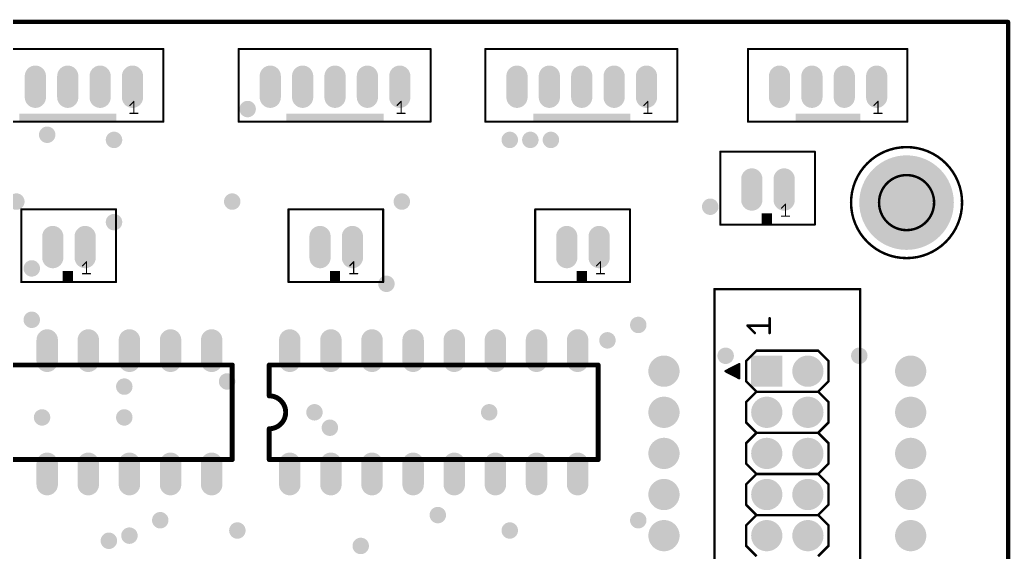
# Model space of a CAD drawing. Extents: x -0.01 to 3.94, y -0.01 to 3.15.
# Drawn here: x 1.533 to 3.942, y 1.86 to 3.155 of the extents above; entities that cross this region are included whole.
import ezdxf

# ---------------------------------------------------------------- set-up
doc = ezdxf.new("R2010")
doc.units = 0
for name, color, linetype in [('17', 94, 'CONTINUOUS'), ('18', 94, 'CONTINUOUS'), ('20', 178, 'CONTINUOUS'), ('21', 250, 'CONTINUOUS')]:
    doc.layers.add(name, color=color, linetype=linetype)

# ---------------------------------------------------------------- blocks, each defined once
blk = doc.blocks.new('RECT')
blk.add_solid([(-0.5, -0.5), (0.5, -0.5), (-0.5, 0.5), (0.5, 0.5)])
blk = doc.blocks.new('LONGP100')
at = {"const_width": 1}
blk.add_lwpolyline([(-0.5, 0), (0.5, 0)], dxfattribs=at)
at = {"const_width": 0.5}
for points in [[(-0.5, 0.25, 1), (-0.5, -0.25)], [(0.5, -0.25, 1), (0.5, 0.25)]]:
    blk.add_lwpolyline(points, format="xyb", dxfattribs=at)
blk = doc.blocks.new('ROUNDP')
at = {"const_width": 0.5}
blk.add_lwpolyline([(0, -0.25, 1), (0, 0.25, 1), (0, -0.25)], format="xyb", dxfattribs=at)
blk = doc.blocks.new('SQUAREP')
blk.add_solid([(-0.5, -0.5), (0.5, -0.5), (-0.5, 0.5), (0.5, 0.5)])
blk = doc.blocks.new('ROUNDV')
at = {"const_width": 0.5}
blk.add_lwpolyline([(0, -0.25, 1), (0, 0.25, 1), (0, -0.25)], format="xyb", dxfattribs=at)

msp = doc.modelspace()

# ---------------------------------------------------------------- linework, layer by layer
at = {"layer": '20', "const_width": 0.01}
for points in [[(0, 3.149606), (3.937008, 3.149606)], [(3.937008, 3.149606), (3.937008, 0)]]:
    msp.add_lwpolyline(points, dxfattribs=at)
at = {"layer": '20', "const_width": 0.005}
for points in [[(3.939508, 3.149606, 1), (3.934508, 3.149606)], [(3.937008, 3.147106, 1), (3.937008, 3.152106)]]:
    msp.add_lwpolyline(points, format="xyb", dxfattribs=at)
at = {"layer": '21'}
for points, const_width in [([(1.415748, 3.083799), (1.882283, 3.083799)], 0.005), ([(1.882283, 3.083799), (1.882283, 2.906634)], 0.005), ([(2.065748, 3.083799), (2.532283, 3.083799)], 0.005), ([(2.065748, 2.906634), (2.065748, 3.083799)], 0.005), ([(2.532283, 3.083799), (2.532283, 2.906634)], 0.005), ([(2.665748, 3.083799), (3.132283, 3.083799)], 0.005), ([(2.665748, 2.906634), (2.665748, 3.083799)], 0.005), ([(3.132283, 3.083799), (3.132283, 2.906634)], 0.005), ([(3.304331, 3.083799), (3.692126, 3.083799)], 0.005), ([(3.304331, 2.906634), (3.304331, 3.083799)], 0.005), ([(3.692126, 3.083799), (3.692126, 2.906634)], 0.005), ([(1.801106, 2.94648), (1.810781, 2.956155)], 0.003), ([(1.810781, 2.956155), (1.810781, 2.92713)], 0.003), ([(2.451106, 2.94648), (2.460781, 2.956155)], 0.003), ([(2.460781, 2.956155), (2.460781, 2.92713)], 0.003), ([(3.051106, 2.94648), (3.060781, 2.956155)], 0.003), ([(3.060781, 2.956155), (3.060781, 2.92713)], 0.003), ([(3.610949, 2.94648), (3.620624, 2.956155)], 0.003), ([(3.620624, 2.956155), (3.620624, 2.92713)], 0.003), ([(1.801106, 2.92713), (1.820456, 2.92713)], 0.003), ([(2.451106, 2.92713), (2.470456, 2.92713)], 0.003), ([(3.051106, 2.92713), (3.070456, 2.92713)], 0.003), ([(3.610949, 2.92713), (3.630299, 2.92713)], 0.003), ([(1.882283, 2.906634), (1.415748, 2.906634)], 0.005), ([(2.532283, 2.906634), (2.065748, 2.906634)], 0.005), ([(3.132283, 2.906634), (2.665748, 2.906634)], 0.005), ([(3.692126, 2.906634), (3.304331, 2.906634)], 0.005), ([(3.236811, 2.833799), (3.467126, 2.833799)], 0.005), ([(3.236811, 2.656634), (3.236811, 2.833799)], 0.005), ([(3.467126, 2.833799), (3.467126, 2.656634)], 0.005), ([(3.385949, 2.69648), (3.395624, 2.706155)], 0.003), ([(3.395624, 2.706155), (3.395624, 2.67713)], 0.003), ([(1.536811, 2.693799), (1.767126, 2.693799)], 0.005), ([(1.536811, 2.516634), (1.536811, 2.693799)], 0.005), ([(1.767126, 2.693799), (1.767126, 2.516634)], 0.005), ([(2.186811, 2.693799), (2.417126, 2.693799)], 0.005), ([(2.186811, 2.516634), (2.186811, 2.693799)], 0.005), ([(2.417126, 2.693799), (2.417126, 2.516634)], 0.005), ([(2.786811, 2.693799), (3.017126, 2.693799)], 0.005), ([(2.786811, 2.516634), (2.786811, 2.693799)], 0.005), ([(3.017126, 2.693799), (3.017126, 2.516634)], 0.005), ([(3.385949, 2.67713), (3.405299, 2.67713)], 0.003), ([(3.467126, 2.656634), (3.236811, 2.656634)], 0.005), ([(1.685949, 2.55648), (1.695624, 2.566155)], 0.003), ([(1.695624, 2.566155), (1.695624, 2.53713)], 0.003), ([(2.335949, 2.55648), (2.345624, 2.566155)], 0.003), ([(2.345624, 2.566155), (2.345624, 2.53713)], 0.003), ([(2.935949, 2.55648), (2.945624, 2.566155)], 0.003), ([(2.945624, 2.566155), (2.945624, 2.53713)], 0.003), ([(1.685949, 2.53713), (1.705299, 2.53713)], 0.003), ([(2.335949, 2.53713), (2.355299, 2.53713)], 0.003), ([(2.935949, 2.53713), (2.955299, 2.53713)], 0.003), ([(1.767126, 2.516634), (1.536811, 2.516634)], 0.005), ([(2.417126, 2.516634), (2.186811, 2.516634)], 0.005), ([(3.017126, 2.516634), (2.786811, 2.516634)], 0.005), ([(3.577165, 2.499606), (3.222835, 2.499606)], 0.006), ([(3.222835, 2.499606), (3.222835, 1.788583)], 0.006), ([(3.577165, 0.900394), (3.577165, 2.499606)], 0.006), ([(3.320969, 2.392753), (3.302954, 2.410768)], 0.006), ([(3.302954, 2.410768), (3.357, 2.410768)], 0.006), ([(3.357, 2.392753), (3.357, 2.428784)], 0.006), ([(3.325, 2.35), (3.3, 2.325)], 0.006), ([(3.325, 2.35), (3.475, 2.35)], 0.006), ([(3.475, 2.35), (3.5, 2.325)], 0.006), ([(2.05, 2.315), (1.25, 2.315)], 0.012), ([(2.05, 2.315), (2.05, 2.085)], 0.012), ([(2.94, 2.315), (2.14, 2.315)], 0.012), ([(2.14, 2.315), (2.14, 2.24)], 0.012), ([(2.94, 2.315), (2.94, 2.085)], 0.012), ([(3.25, 2.3), (3.283, 2.317)], 0.006), ([(3.283, 2.317), (3.283, 2.283)], 0.006), ([(3.3, 2.325), (3.3, 2.275)], 0.006), ([(3.5, 2.325), (3.5, 2.275)], 0.006), ([(3.283, 2.283), (3.25, 2.3)], 0.006), ([(3.25, 2.3), (3.26, 2.3)], 0.006), ([(3.3, 2.275), (3.325, 2.25)], 0.006), ([(3.5, 2.275), (3.475, 2.25)], 0.006), ([(3.325, 2.25), (3.3, 2.225)], 0.006), ([(3.475, 2.25), (3.325, 2.25)], 0.006), ([(3.475, 2.25), (3.5, 2.225)], 0.006), ([(3.3, 2.225), (3.3, 2.175)], 0.006), ([(3.5, 2.225), (3.5, 2.175)], 0.006), ([(3.3, 2.175), (3.325, 2.15)], 0.006), ([(3.5, 2.175), (3.475, 2.15)], 0.006), ([(2.14, 2.085), (2.14, 2.16)], 0.012), ([(3.325, 2.15), (3.3, 2.125)], 0.006), ([(3.475, 2.15), (3.325, 2.15)], 0.006), ([(3.475, 2.15), (3.5, 2.125)], 0.006), ([(3.3, 2.125), (3.3, 2.075)], 0.006), ([(3.5, 2.125), (3.5, 2.075)], 0.006), ([(1.25, 2.085), (2.05, 2.085)], 0.012), ([(2.14, 2.085), (2.94, 2.085)], 0.012), ([(3.3, 2.075), (3.325, 2.05)], 0.006), ([(3.5, 2.075), (3.475, 2.05)], 0.006), ([(3.325, 2.05), (3.3, 2.025)], 0.006), ([(3.475, 2.05), (3.325, 2.05)], 0.006), ([(3.475, 2.05), (3.5, 2.025)], 0.006), ([(3.3, 2.025), (3.3, 1.975)], 0.006), ([(3.5, 2.025), (3.5, 1.975)], 0.006), ([(3.3, 1.975), (3.325, 1.95)], 0.006), ([(3.5, 1.975), (3.475, 1.95)], 0.006), ([(3.325, 1.95), (3.3, 1.925)], 0.006), ([(3.475, 1.95), (3.325, 1.95)], 0.006), ([(3.475, 1.95), (3.5, 1.925)], 0.006), ([(3.3, 1.925), (3.3, 1.875)], 0.006), ([(3.5, 1.925), (3.5, 1.875)], 0.006), ([(3.3, 1.875), (3.325, 1.85)], 0.006), ([(3.5, 1.875), (3.475, 1.85)], 0.006)]:
    msp.add_lwpolyline(points, dxfattribs=dict(at, const_width=const_width))
for points, const_width in [([(1.883533, 3.083799, 1), (1.881033, 3.083799)], 0.0025), ([(1.882283, 3.082549, 1), (1.882283, 3.085049)], 0.0025), ([(2.065748, 3.085049, 1), (2.065748, 3.082549)], 0.0025), ([(2.066998, 3.083799, 1), (2.064498, 3.083799)], 0.0025), ([(2.533533, 3.083799, 1), (2.531033, 3.083799)], 0.0025), ([(2.532283, 3.082549, 1), (2.532283, 3.085049)], 0.0025), ([(2.665748, 3.085049, 1), (2.665748, 3.082549)], 0.0025), ([(2.666998, 3.083799, 1), (2.664498, 3.083799)], 0.0025), ([(3.133533, 3.083799, 1), (3.131033, 3.083799)], 0.0025), ([(3.132283, 3.082549, 1), (3.132283, 3.085049)], 0.0025), ([(3.304331, 3.085049, 1), (3.304331, 3.082549)], 0.0025), ([(3.305581, 3.083799, 1), (3.303081, 3.083799)], 0.0025), ([(3.693376, 3.083799, 1), (3.690876, 3.083799)], 0.0025), ([(3.692126, 3.082549, 1), (3.692126, 3.085049)], 0.0025), ([(1.800576, 2.94701, 1), (1.801637, 2.945949)], 0.0015), ([(1.811531, 2.956155, 1), (1.810031, 2.956155)], 0.0015), ([(1.811311, 2.955624, 1), (1.810251, 2.956685)], 0.0015), ([(2.450576, 2.94701, 1), (2.451637, 2.945949)], 0.0015), ([(2.461531, 2.956155, 1), (2.460031, 2.956155)], 0.0015), ([(2.461311, 2.955624, 1), (2.460251, 2.956685)], 0.0015), ([(3.050576, 2.94701, 1), (3.051637, 2.945949)], 0.0015), ([(3.061531, 2.956155, 1), (3.060031, 2.956155)], 0.0015), ([(3.061311, 2.955624, 1), (3.060251, 2.956685)], 0.0015), ([(3.610418, 2.94701, 1), (3.611479, 2.945949)], 0.0015), ([(3.621374, 2.956155, 1), (3.619874, 2.956155)], 0.0015), ([(3.621154, 2.955624, 1), (3.620093, 2.956685)], 0.0015), ([(1.801106, 2.92788, 1), (1.801106, 2.92638)], 0.0015), ([(1.810031, 2.92713, 1), (1.811531, 2.92713)], 0.0015), ([(1.820456, 2.92638, 1), (1.820456, 2.92788)], 0.0015), ([(2.451106, 2.92788, 1), (2.451106, 2.92638)], 0.0015), ([(2.460031, 2.92713, 1), (2.461531, 2.92713)], 0.0015), ([(2.470456, 2.92638, 1), (2.470456, 2.92788)], 0.0015), ([(3.051106, 2.92788, 1), (3.051106, 2.92638)], 0.0015), ([(3.060031, 2.92713, 1), (3.061531, 2.92713)], 0.0015), ([(3.070456, 2.92638, 1), (3.070456, 2.92788)], 0.0015), ([(3.610949, 2.92788, 1), (3.610949, 2.92638)], 0.0015), ([(3.619874, 2.92713, 1), (3.621374, 2.92713)], 0.0015), ([(3.630299, 2.92638, 1), (3.630299, 2.92788)], 0.0015), ([(1.881033, 2.906634, 1), (1.883533, 2.906634)], 0.0025), ([(1.882283, 2.905384, 1), (1.882283, 2.907884)], 0.0025), ([(2.065748, 2.907884, 1), (2.065748, 2.905384)], 0.0025), ([(2.064498, 2.906634, 1), (2.066998, 2.906634)], 0.0025), ([(2.531033, 2.906634, 1), (2.533533, 2.906634)], 0.0025), ([(2.532283, 2.905384, 1), (2.532283, 2.907884)], 0.0025), ([(2.665748, 2.907884, 1), (2.665748, 2.905384)], 0.0025), ([(2.664498, 2.906634, 1), (2.666998, 2.906634)], 0.0025), ([(3.131033, 2.906634, 1), (3.133533, 2.906634)], 0.0025), ([(3.132283, 2.905384, 1), (3.132283, 2.907884)], 0.0025), ([(3.304331, 2.907884, 1), (3.304331, 2.905384)], 0.0025), ([(3.303081, 2.906634, 1), (3.305581, 2.906634)], 0.0025), ([(3.690876, 2.906634, 1), (3.693376, 2.906634)], 0.0025), ([(3.692126, 2.905384, 1), (3.692126, 2.907884)], 0.0025), ([(3.69, 2.575, 1), (3.69, 2.845, 1), (3.69, 2.575)], 0.006), ([(3.236811, 2.835049, 1), (3.236811, 2.832549)], 0.0025), ([(3.238061, 2.833799, 1), (3.235561, 2.833799)], 0.0025), ([(3.468376, 2.833799, 1), (3.465876, 2.833799)], 0.0025), ([(3.467126, 2.832549, 1), (3.467126, 2.835049)], 0.0025), ([(3.69, 2.643071, 1), (3.69, 2.776929, 1), (3.69, 2.643071)], 0.006), ([(3.385418, 2.69701, 1), (3.386479, 2.695949)], 0.0015), ([(3.396374, 2.706155, 1), (3.394874, 2.706155)], 0.0015), ([(3.396154, 2.705624, 1), (3.395093, 2.706685)], 0.0015), ([(1.536811, 2.695049, 1), (1.536811, 2.692549)], 0.0025), ([(1.538061, 2.693799, 1), (1.535561, 2.693799)], 0.0025), ([(1.768376, 2.693799, 1), (1.765876, 2.693799)], 0.0025), ([(1.767126, 2.692549, 1), (1.767126, 2.695049)], 0.0025), ([(2.186811, 2.695049, 1), (2.186811, 2.692549)], 0.0025), ([(2.188061, 2.693799, 1), (2.185561, 2.693799)], 0.0025), ([(2.418376, 2.693799, 1), (2.415876, 2.693799)], 0.0025), ([(2.417126, 2.692549, 1), (2.417126, 2.695049)], 0.0025), ([(2.786811, 2.695049, 1), (2.786811, 2.692549)], 0.0025), ([(2.788061, 2.693799, 1), (2.785561, 2.693799)], 0.0025), ([(3.018376, 2.693799, 1), (3.015876, 2.693799)], 0.0025), ([(3.017126, 2.692549, 1), (3.017126, 2.695049)], 0.0025), ([(3.385949, 2.67788, 1), (3.385949, 2.67638)], 0.0015), ([(3.394874, 2.67713, 1), (3.396374, 2.67713)], 0.0015), ([(3.405299, 2.67638, 1), (3.405299, 2.67788)], 0.0015), ([(3.236811, 2.657884, 1), (3.236811, 2.655384)], 0.0025), ([(3.235561, 2.656634, 1), (3.238061, 2.656634)], 0.0025), ([(3.465876, 2.656634, 1), (3.468376, 2.656634)], 0.0025), ([(3.467126, 2.655384, 1), (3.467126, 2.657884)], 0.0025), ([(1.685418, 2.55701, 1), (1.686479, 2.555949)], 0.0015), ([(1.696374, 2.566155, 1), (1.694874, 2.566155)], 0.0015), ([(1.696154, 2.565624, 1), (1.695093, 2.566685)], 0.0015), ([(2.335418, 2.55701, 1), (2.336479, 2.555949)], 0.0015), ([(2.346374, 2.566155, 1), (2.344874, 2.566155)], 0.0015), ([(2.346154, 2.565624, 1), (2.345093, 2.566685)], 0.0015), ([(2.935418, 2.55701, 1), (2.936479, 2.555949)], 0.0015), ([(2.946374, 2.566155, 1), (2.944874, 2.566155)], 0.0015), ([(2.946154, 2.565624, 1), (2.945093, 2.566685)], 0.0015), ([(1.685949, 2.53788, 1), (1.685949, 2.53638)], 0.0015), ([(1.694874, 2.53713, 1), (1.696374, 2.53713)], 0.0015), ([(1.705299, 2.53638, 1), (1.705299, 2.53788)], 0.0015), ([(2.335949, 2.53788, 1), (2.335949, 2.53638)], 0.0015), ([(2.344874, 2.53713, 1), (2.346374, 2.53713)], 0.0015), ([(2.355299, 2.53638, 1), (2.355299, 2.53788)], 0.0015), ([(2.935949, 2.53788, 1), (2.935949, 2.53638)], 0.0015), ([(2.944874, 2.53713, 1), (2.946374, 2.53713)], 0.0015), ([(2.955299, 2.53638, 1), (2.955299, 2.53788)], 0.0015), ([(1.536811, 2.517884, 1), (1.536811, 2.515384)], 0.0025), ([(1.535561, 2.516634, 1), (1.538061, 2.516634)], 0.0025), ([(1.765876, 2.516634, 1), (1.768376, 2.516634)], 0.0025), ([(1.767126, 2.515384, 1), (1.767126, 2.517884)], 0.0025), ([(2.186811, 2.517884, 1), (2.186811, 2.515384)], 0.0025), ([(2.185561, 2.516634, 1), (2.188061, 2.516634)], 0.0025), ([(2.415876, 2.516634, 1), (2.418376, 2.516634)], 0.0025), ([(2.417126, 2.515384, 1), (2.417126, 2.517884)], 0.0025), ([(2.786811, 2.517884, 1), (2.786811, 2.515384)], 0.0025), ([(2.785561, 2.516634, 1), (2.788061, 2.516634)], 0.0025), ([(3.015876, 2.516634, 1), (3.018376, 2.516634)], 0.0025), ([(3.017126, 2.515384, 1), (3.017126, 2.517884)], 0.0025), ([(3.222835, 2.501106, 1), (3.222835, 2.498106)], 0.003), ([(3.224335, 2.499606, 1), (3.221335, 2.499606)], 0.003), ([(3.578665, 2.499606, 1), (3.575665, 2.499606)], 0.003), ([(3.577165, 2.498106, 1), (3.577165, 2.501106)], 0.003), ([(3.304015, 2.411829, 1), (3.301893, 2.409708)], 0.003), ([(3.302954, 2.412268, 1), (3.302954, 2.409268)], 0.003), ([(3.3585, 2.428784, 1), (3.3555, 2.428784)], 0.003), ([(3.357, 2.409268, 1), (3.357, 2.412268)], 0.003), ([(3.319909, 2.391692, 1), (3.32203, 2.393813)], 0.003), ([(3.3555, 2.392753, 1), (3.3585, 2.392753)], 0.003), ([(3.325, 2.3515, 1), (3.325, 2.3485)], 0.003), ([(3.326061, 2.348939, 1), (3.323939, 2.351061)], 0.003), ([(3.476061, 2.351061, 1), (3.473939, 2.348939)], 0.003), ([(3.475, 2.3485, 1), (3.475, 2.3515)], 0.003), ([(2.053, 2.315, 1), (2.047, 2.315)], 0.006), ([(2.05, 2.312, 1), (2.05, 2.318)], 0.006), ([(2.14, 2.318, 1), (2.14, 2.312)], 0.006), ([(2.143, 2.315, 1), (2.137, 2.315)], 0.006), ([(2.943, 2.315, 1), (2.937, 2.315)], 0.006), ([(2.94, 2.312, 1), (2.94, 2.318)], 0.006), ([(3.2845, 2.317, 1), (3.2815, 2.317)], 0.003), ([(3.283687, 2.315667, 1), (3.282313, 2.318333)], 0.003), ([(3.3015, 2.325, 1), (3.2985, 2.325)], 0.003), ([(3.298939, 2.326061, 1), (3.301061, 2.323939)], 0.003), ([(3.5015, 2.325, 1), (3.4985, 2.325)], 0.003), ([(3.498939, 2.323939, 1), (3.501061, 2.326061)], 0.003), ([(3.250687, 2.301333, 1), (3.249313, 2.298667)], 0.003), ([(3.25, 2.3015, 1), (3.25, 2.2985)], 0.003), ([(3.249313, 2.301333, 1), (3.250687, 2.298667)], 0.003), ([(3.26, 2.2985, 1), (3.26, 2.3015)], 0.003), ([(3.2815, 2.283, 1), (3.2845, 2.283)], 0.003), ([(3.282313, 2.281667, 1), (3.283687, 2.284333)], 0.003), ([(3.301061, 2.276061, 1), (3.298939, 2.273939)], 0.003), ([(3.2985, 2.275, 1), (3.3015, 2.275)], 0.003), ([(3.4985, 2.275, 1), (3.5015, 2.275)], 0.003), ([(3.501061, 2.273939, 1), (3.498939, 2.276061)], 0.003), ([(2.14, 2.16, 1), (2.14, 2.24)], 0.012), ([(2.14, 2.243, 1), (2.14, 2.237)], 0.006), ([(2.137, 2.24, 1), (2.143, 2.24)], 0.006), ([(3.325, 2.2515, 1), (3.325, 2.2485)], 0.003), ([(3.326061, 2.248939, 1), (3.323939, 2.251061)], 0.003), ([(3.323939, 2.248939, 1), (3.326061, 2.251061)], 0.003), ([(3.476061, 2.251061, 1), (3.473939, 2.248939)], 0.003), ([(3.473939, 2.251061, 1), (3.476061, 2.248939)], 0.003), ([(3.475, 2.2485, 1), (3.475, 2.2515)], 0.003), ([(3.3015, 2.225, 1), (3.2985, 2.225)], 0.003), ([(3.298939, 2.226061, 1), (3.301061, 2.223939)], 0.003), ([(3.5015, 2.225, 1), (3.4985, 2.225)], 0.003), ([(3.498939, 2.223939, 1), (3.501061, 2.226061)], 0.003), ([(3.301061, 2.176061, 1), (3.298939, 2.173939)], 0.003), ([(3.2985, 2.175, 1), (3.3015, 2.175)], 0.003), ([(3.4985, 2.175, 1), (3.5015, 2.175)], 0.003), ([(3.501061, 2.173939, 1), (3.498939, 2.176061)], 0.003), ([(2.143, 2.16, 1), (2.137, 2.16)], 0.006), ([(2.14, 2.163, 1), (2.14, 2.157)], 0.006), ([(3.325, 2.1515, 1), (3.325, 2.1485)], 0.003), ([(3.326061, 2.148939, 1), (3.323939, 2.151061)], 0.003), ([(3.323939, 2.148939, 1), (3.326061, 2.151061)], 0.003), ([(3.476061, 2.151061, 1), (3.473939, 2.148939)], 0.003), ([(3.473939, 2.151061, 1), (3.476061, 2.148939)], 0.003), ([(3.475, 2.1485, 1), (3.475, 2.1515)], 0.003), ([(3.3015, 2.125, 1), (3.2985, 2.125)], 0.003), ([(3.298939, 2.126061, 1), (3.301061, 2.123939)], 0.003), ([(3.5015, 2.125, 1), (3.4985, 2.125)], 0.003), ([(3.498939, 2.123939, 1), (3.501061, 2.126061)], 0.003), ([(2.047, 2.085, 1), (2.053, 2.085)], 0.006), ([(2.05, 2.082, 1), (2.05, 2.088)], 0.006), ([(2.14, 2.088, 1), (2.14, 2.082)], 0.006), ([(2.137, 2.085, 1), (2.143, 2.085)], 0.006), ([(2.937, 2.085, 1), (2.943, 2.085)], 0.006), ([(2.94, 2.082, 1), (2.94, 2.088)], 0.006), ([(3.301061, 2.076061, 1), (3.298939, 2.073939)], 0.003), ([(3.2985, 2.075, 1), (3.3015, 2.075)], 0.003), ([(3.4985, 2.075, 1), (3.5015, 2.075)], 0.003), ([(3.501061, 2.073939, 1), (3.498939, 2.076061)], 0.003), ([(3.325, 2.0515, 1), (3.325, 2.0485)], 0.003), ([(3.326061, 2.048939, 1), (3.323939, 2.051061)], 0.003), ([(3.323939, 2.048939, 1), (3.326061, 2.051061)], 0.003), ([(3.476061, 2.051061, 1), (3.473939, 2.048939)], 0.003), ([(3.473939, 2.051061, 1), (3.476061, 2.048939)], 0.003), ([(3.475, 2.0485, 1), (3.475, 2.0515)], 0.003), ([(3.3015, 2.025, 1), (3.2985, 2.025)], 0.003), ([(3.298939, 2.026061, 1), (3.301061, 2.023939)], 0.003), ([(3.5015, 2.025, 1), (3.4985, 2.025)], 0.003), ([(3.498939, 2.023939, 1), (3.501061, 2.026061)], 0.003), ([(3.301061, 1.976061, 1), (3.298939, 1.973939)], 0.003), ([(3.2985, 1.975, 1), (3.3015, 1.975)], 0.003), ([(3.4985, 1.975, 1), (3.5015, 1.975)], 0.003), ([(3.501061, 1.973939, 1), (3.498939, 1.976061)], 0.003), ([(3.325, 1.9515, 1), (3.325, 1.9485)], 0.003), ([(3.326061, 1.948939, 1), (3.323939, 1.951061)], 0.003), ([(3.323939, 1.948939, 1), (3.326061, 1.951061)], 0.003), ([(3.476061, 1.951061, 1), (3.473939, 1.948939)], 0.003), ([(3.473939, 1.951061, 1), (3.476061, 1.948939)], 0.003), ([(3.475, 1.9485, 1), (3.475, 1.9515)], 0.003), ([(3.3015, 1.925, 1), (3.2985, 1.925)], 0.003), ([(3.298939, 1.926061, 1), (3.301061, 1.923939)], 0.003), ([(3.5015, 1.925, 1), (3.4985, 1.925)], 0.003), ([(3.498939, 1.923939, 1), (3.501061, 1.926061)], 0.003), ([(3.301061, 1.876061, 1), (3.298939, 1.873939)], 0.003), ([(3.2985, 1.875, 1), (3.3015, 1.875)], 0.003), ([(3.4985, 1.875, 1), (3.5015, 1.875)], 0.003), ([(3.501061, 1.873939, 1), (3.498939, 1.876061)], 0.003)]:
    msp.add_lwpolyline(points, format="xyb", dxfattribs=dict(at, const_width=const_width))

# ---------------------------------------------------------------- block references
at = {"layer": '17'}
for name, p, xscale, yscale, rotation in [('LONGP100', (1.57126, 2.99187), 0.051496, 0.051496, 90), ('LONGP100', (1.57126, 2.99187), 0.051496, 0.051496, 90), ('LONGP100', (1.65, 2.99187), 0.051496, 0.051496, 90), ('LONGP100', (1.65, 2.99187), 0.051496, 0.051496, 90), ('LONGP100', (1.72874, 2.99187), 0.051496, 0.051496, 90), ('LONGP100', (1.72874, 2.99187), 0.051496, 0.051496, 90), ('LONGP100', (1.80748, 2.99187), 0.051496, 0.051496, 90), ('LONGP100', (1.80748, 2.99187), 0.051496, 0.051496, 90), ('LONGP100', (2.14252, 2.99187), 0.051496, 0.051496, 90), ('LONGP100', (2.14252, 2.99187), 0.051496, 0.051496, 90), ('LONGP100', (2.22126, 2.99187), 0.051496, 0.051496, 90), ('LONGP100', (2.22126, 2.99187), 0.051496, 0.051496, 90), ('LONGP100', (2.3, 2.99187), 0.051496, 0.051496, 90), ('LONGP100', (2.3, 2.99187), 0.051496, 0.051496, 90), ('LONGP100', (2.37874, 2.99187), 0.051496, 0.051496, 90), ('LONGP100', (2.37874, 2.99187), 0.051496, 0.051496, 90), ('LONGP100', (2.45748, 2.99187), 0.051496, 0.051496, 90), ('LONGP100', (2.45748, 2.99187), 0.051496, 0.051496, 90), ('LONGP100', (2.74252, 2.99187), 0.051496, 0.051496, 90), ('LONGP100', (2.74252, 2.99187), 0.051496, 0.051496, 90), ('LONGP100', (2.82126, 2.99187), 0.051496, 0.051496, 90), ('LONGP100', (2.82126, 2.99187), 0.051496, 0.051496, 90), ('LONGP100', (2.9, 2.99187), 0.051496, 0.051496, 90), ('LONGP100', (2.9, 2.99187), 0.051496, 0.051496, 90), ('LONGP100', (2.97874, 2.99187), 0.051496, 0.051496, 90), ('LONGP100', (2.97874, 2.99187), 0.051496, 0.051496, 90), ('LONGP100', (3.05748, 2.99187), 0.051496, 0.051496, 90), ('LONGP100', (3.05748, 2.99187), 0.051496, 0.051496, 90), ('LONGP100', (3.381102, 2.99187), 0.051496, 0.051496, 90), ('LONGP100', (3.381102, 2.99187), 0.051496, 0.051496, 90), ('LONGP100', (3.459843, 2.99187), 0.051496, 0.051496, 90), ('LONGP100', (3.459843, 2.99187), 0.051496, 0.051496, 90), ('LONGP100', (3.538583, 2.99187), 0.051496, 0.051496, 90), ('LONGP100', (3.538583, 2.99187), 0.051496, 0.051496, 90), ('LONGP100', (3.617323, 2.99187), 0.051496, 0.051496, 90), ('LONGP100', (3.617323, 2.99187), 0.051496, 0.051496, 90), ('LONGP100', (3.313583, 2.74187), 0.051496, 0.051496, 90), ('LONGP100', (3.313583, 2.74187), 0.051496, 0.051496, 90), ('LONGP100', (3.392323, 2.74187), 0.051496, 0.051496, 90), ('LONGP100', (3.392323, 2.74187), 0.051496, 0.051496, 90), ('LONGP100', (1.613583, 2.60187), 0.051496, 0.051496, 90), ('LONGP100', (1.613583, 2.60187), 0.051496, 0.051496, 90), ('LONGP100', (1.692323, 2.60187), 0.051496, 0.051496, 90), ('LONGP100', (1.692323, 2.60187), 0.051496, 0.051496, 90), ('LONGP100', (2.263583, 2.60187), 0.051496, 0.051496, 90), ('LONGP100', (2.263583, 2.60187), 0.051496, 0.051496, 90), ('LONGP100', (2.342323, 2.60187), 0.051496, 0.051496, 90), ('LONGP100', (2.342323, 2.60187), 0.051496, 0.051496, 90), ('LONGP100', (2.863583, 2.60187), 0.051496, 0.051496, 90), ('LONGP100', (2.863583, 2.60187), 0.051496, 0.051496, 90), ('LONGP100', (2.942323, 2.60187), 0.051496, 0.051496, 90), ('LONGP100', (2.942323, 2.60187), 0.051496, 0.051496, 90), ('LONGP100', (1.6, 2.35), 0.052, 0.052, 90), ('LONGP100', (1.6, 2.35), 0.052, 0.052, 90), ('LONGP100', (1.7, 2.35), 0.052, 0.052, 90), ('LONGP100', (1.7, 2.35), 0.052, 0.052, 90), ('LONGP100', (1.8, 2.35), 0.052, 0.052, 90), ('LONGP100', (1.8, 2.35), 0.052, 0.052, 90), ('LONGP100', (1.9, 2.35), 0.052, 0.052, 90), ('LONGP100', (1.9, 2.35), 0.052, 0.052, 90), ('LONGP100', (2, 2.35), 0.052, 0.052, 90), ('LONGP100', (2, 2.35), 0.052, 0.052, 90), ('LONGP100', (2.19, 2.35), 0.052, 0.052, 90), ('LONGP100', (2.19, 2.35), 0.052, 0.052, 90), ('LONGP100', (2.29, 2.35), 0.052, 0.052, 90), ('LONGP100', (2.29, 2.35), 0.052, 0.052, 90), ('LONGP100', (2.39, 2.35), 0.052, 0.052, 90), ('LONGP100', (2.39, 2.35), 0.052, 0.052, 90), ('LONGP100', (2.49, 2.35), 0.052, 0.052, 90), ('LONGP100', (2.49, 2.35), 0.052, 0.052, 90), ('LONGP100', (2.59, 2.35), 0.052, 0.052, 90), ('LONGP100', (2.59, 2.35), 0.052, 0.052, 90), ('LONGP100', (2.69, 2.35), 0.052, 0.052, 90), ('LONGP100', (2.69, 2.35), 0.052, 0.052, 90), ('LONGP100', (2.79, 2.35), 0.052, 0.052, 90), ('LONGP100', (2.79, 2.35), 0.052, 0.052, 90), ('LONGP100', (2.89, 2.35), 0.052, 0.052, 90), ('LONGP100', (2.89, 2.35), 0.052, 0.052, 90), ('SQUAREP', (3.35, 2.3), 0.076, 0.076, 270), ('SQUAREP', (3.35, 2.3), 0.076, 0.076, 270), ('ROUNDP', (3.45, 2.3), 0.076, 0.076, 270), ('ROUNDP', (3.45, 2.3), 0.076, 0.076, 270), ('ROUNDP', (3.35, 2.2), 0.076, 0.076, 270), ('ROUNDP', (3.35, 2.2), 0.076, 0.076, 270), ('ROUNDP', (3.45, 2.2), 0.076, 0.076, 270), ('ROUNDP', (3.45, 2.2), 0.076, 0.076, 270), ('ROUNDP', (3.35, 2.1), 0.076, 0.076, 270), ('ROUNDP', (3.35, 2.1), 0.076, 0.076, 270), ('ROUNDP', (3.45, 2.1), 0.076, 0.076, 270), ('ROUNDP', (3.45, 2.1), 0.076, 0.076, 270), ('LONGP100', (1.6, 2.05), 0.052, 0.052, 90), ('LONGP100', (1.6, 2.05), 0.052, 0.052, 90), ('LONGP100', (1.7, 2.05), 0.052, 0.052, 90), ('LONGP100', (1.7, 2.05), 0.052, 0.052, 90), ('LONGP100', (1.8, 2.05), 0.052, 0.052, 90), ('LONGP100', (1.8, 2.05), 0.052, 0.052, 90), ('LONGP100', (1.9, 2.05), 0.052, 0.052, 90), ('LONGP100', (1.9, 2.05), 0.052, 0.052, 90), ('LONGP100', (2, 2.05), 0.052, 0.052, 90), ('LONGP100', (2, 2.05), 0.052, 0.052, 90), ('LONGP100', (2.19, 2.05), 0.052, 0.052, 90), ('LONGP100', (2.19, 2.05), 0.052, 0.052, 90), ('LONGP100', (2.29, 2.05), 0.052, 0.052, 90), ('LONGP100', (2.29, 2.05), 0.052, 0.052, 90), ('LONGP100', (2.39, 2.05), 0.052, 0.052, 90), ('LONGP100', (2.39, 2.05), 0.052, 0.052, 90), ('LONGP100', (2.49, 2.05), 0.052, 0.052, 90), ('LONGP100', (2.49, 2.05), 0.052, 0.052, 90), ('LONGP100', (2.59, 2.05), 0.052, 0.052, 90), ('LONGP100', (2.59, 2.05), 0.052, 0.052, 90), ('LONGP100', (2.69, 2.05), 0.052, 0.052, 90), ('LONGP100', (2.69, 2.05), 0.052, 0.052, 90), ('LONGP100', (2.79, 2.05), 0.052, 0.052, 90), ('LONGP100', (2.79, 2.05), 0.052, 0.052, 90), ('LONGP100', (2.89, 2.05), 0.052, 0.052, 90), ('LONGP100', (2.89, 2.05), 0.052, 0.052, 90), ('ROUNDP', (3.35, 2), 0.076, 0.076, 270), ('ROUNDP', (3.35, 2), 0.076, 0.076, 270), ('ROUNDP', (3.45, 2), 0.076, 0.076, 270), ('ROUNDP', (3.45, 2), 0.076, 0.076, 270), ('ROUNDP', (3.35, 1.9), 0.076, 0.076, 270), ('ROUNDP', (3.35, 1.9), 0.076, 0.076, 270), ('ROUNDP', (3.45, 1.9), 0.076, 0.076, 270), ('ROUNDP', (3.45, 1.9), 0.076, 0.076, 270)]:
    msp.add_blockref(name, p, dxfattribs=dict(at, xscale=xscale, yscale=yscale, rotation=rotation))
for p, xscale, yscale in [((3.69, 2.71), 0.23, 0.23), ((3.69, 2.71), 0.23, 0.23), ((3.1, 2.3), 0.076, 0.076), ((3.1, 2.3), 0.076, 0.076), ((3.7, 2.3), 0.076, 0.076), ((3.7, 2.3), 0.076, 0.076), ((3.1, 2.2), 0.076, 0.076), ((3.1, 2.2), 0.076, 0.076), ((3.7, 2.2), 0.076, 0.076), ((3.7, 2.2), 0.076, 0.076), ((3.1, 2.1), 0.076, 0.076), ((3.1, 2.1), 0.076, 0.076), ((3.7, 2.1), 0.076, 0.076), ((3.7, 2.1), 0.076, 0.076), ((3.1, 2), 0.076, 0.076), ((3.1, 2), 0.076, 0.076), ((3.7, 2), 0.076, 0.076), ((3.7, 2), 0.076, 0.076), ((3.1, 1.9), 0.076, 0.076), ((3.1, 1.9), 0.076, 0.076), ((3.7, 1.9), 0.076, 0.076), ((3.7, 1.9), 0.076, 0.076)]:
    msp.add_blockref('ROUNDP', p, dxfattribs=dict(at, xscale=xscale, yscale=yscale))
at = {"layer": '18', "xscale": 0.04, "yscale": 0.04}
for p in [(2.0875, 2.9375), (1.6, 2.875), (1.7625, 2.8625), (2.725, 2.8625), (2.775, 2.8625), (2.825, 2.8625), (1.525, 2.7125), (2.05, 2.7125), (2.4625, 2.7125), (3.2125, 2.7), (1.7625, 2.6625), (1.5625, 2.55), (2.425, 2.5125), (1.5625, 2.425), (3.0375, 2.4125), (2.9625, 2.375), (3.25, 2.3375), (3.575, 2.3375), (2.0375, 2.275), (1.7875, 2.2625), (2.25, 2.2), (2.675, 2.2), (1.5875, 2.1875), (1.7875, 2.1875), (2.2875, 2.1625), (1.875, 1.9375), (2.55, 1.95), (3.0375, 1.9375), (2.0625, 1.9125), (2.725, 1.9125), (1.75, 1.8875), (1.8, 1.9), (2.3625, 1.875)]:
    msp.add_blockref('ROUNDV', p, dxfattribs=at)
at = {"layer": '21'}
for p, xscale, yscale in [((1.65, 2.916476), 0.23622, 0.019685), ((2.3, 2.916476), 0.23622, 0.019685), ((2.9, 2.916476), 0.23622, 0.019685), ((3.499213, 2.916476), 0.15748, 0.019685), ((3.35, 2.671379), 0.025, 0.025), ((1.65, 2.531379), 0.025, 0.025), ((2.3, 2.531379), 0.025, 0.025), ((2.9, 2.531379), 0.025, 0.025)]:
    msp.add_blockref('RECT', p, dxfattribs=dict(at, xscale=xscale, yscale=yscale))
at = {"layer": '21', "rotation": 270}
for p, xscale, yscale in [((3.2785, 2.3075), 0.015, 0.005), ((3.263, 2.3), 0.01, 0.01), ((3.271, 2.3), 0.02, 0.01), ((3.2785, 2.2925), 0.015, 0.005)]:
    msp.add_blockref('RECT', p, dxfattribs=dict(at, xscale=xscale, yscale=yscale))

doc.saveas('drawing.dxf')
